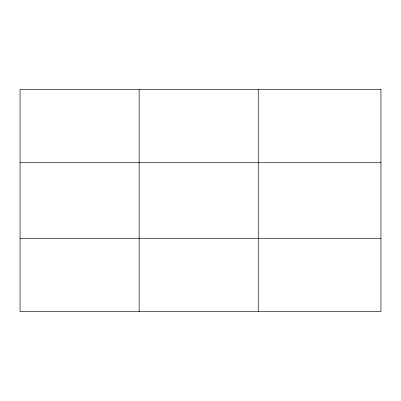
<?xml version="1.0" encoding="UTF-8"?>
<svg xmlns="http://www.w3.org/2000/svg" width="401" height="401" viewBox="0 0 401 401"><rect width="100%" height="100%" fill="white"/><g stroke="black" fill="none" stroke-linecap="round" stroke-linejoin="round"><path stroke-width="0.6" d="M139.147 89.408L139.147 311.592M258.244 89.408L258.244 311.592M20.05 162.731L380.95 162.731M20.05 238.269L380.95 238.269M380.95 89.408L380.95 311.592L20.05 311.592L20.05 89.408L380.95 89.408"/></g></svg>
